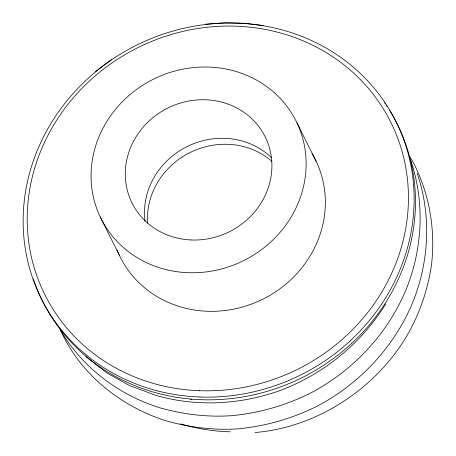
<?xml version="1.0" encoding="UTF-8"?>
<svg xmlns="http://www.w3.org/2000/svg" width="456" height="456" viewBox="0 0 456 456"><rect width="100%" height="100%" fill="white"/><g stroke="black" fill="none" stroke-linecap="round" stroke-linejoin="round"><path stroke-width="0.68" d="M385.651 304.027C361.163 343.71 323.27 374.382 279.636 390.684C240.05 404.746 196.422 407.105 155.935 395.369L129.772 385.679L106.653 372.797L85.956 356.734M95.355 71.626L111.27 59.628M254.944 432.533C308.37 428.121 358.718 399.08 391.972 357.493C413.375 330.725 426.725 298.093 431.57 264.241C435.554 229.243 429.295 193.395 413.102 162.062L409.784 156.95M205.291 24.214L224.996 22.8L244.638 23.29L263.243 25.547M230.331 431.803C213.528 431.41 196.787 428.657 180.661 423.886M190.511 399.422L191.919 399.541M60.038 329.614C82.245 367.61 119.375 395.574 161.367 408.234L162.478 408.49C185.062 414.584 208.42 417.314 231.79 415.678C259.663 413.022 286.773 405.145 311.739 392.479C352.653 370.591 386.101 335.308 404.74 292.723L405.179 291.755C422.632 250.293 425.226 202.834 410.651 160.124M296.953 122.852A109.024 101.3 -26.5 0 1 187.045 272.648A109.024 101.3 -26.5 0 1 111.777 114.148A109.024 101.3 -26.5 0 1 296.953 122.852L316.173 161.413M100.234 216.913L119.455 255.468M60.585 330.121C80.296 374.712 121.746 407.322 167.905 421.35L169.016 421.606C191.605 427.7 214.964 430.435 238.334 428.8C266.207 426.138 293.311 418.266 318.282 405.601C359.191 383.707 392.639 348.43 411.283 305.845L411.717 304.876C429.176 263.408 431.764 215.956 417.189 173.24M389.709 110.557A198.229 184.184 -26.5 0 1 298.087 379.569A198.229 184.184 -26.5 0 1 33.345 278.907M384.59 102.777A198.229 184.184 -26.5 0 1 385.348 103.871M386.466 105.524A198.229 184.184 -26.5 0 1 387.201 106.636M147.636 223.183A74.334 69.067 -26.5 0 1 190.027 152.56A74.334 69.067 -26.5 0 1 271.918 161.344M145.054 221.12A74.334 69.067 -26.5 0 1 186.806 146.729A74.334 69.067 -26.5 0 1 271.44 157.673M312.16 153.866A109.024 101.3 -26.5 0 1 262.548 299.33A109.024 101.3 -26.5 0 1 117.084 250.048M199.625 390.707A193.276 179.578 -26.5 0 0 391.242 123.137A193.276 179.578 -26.5 0 0 62.58 111.486A193.276 179.578 -26.5 0 0 199.625 390.707M199.973 397.016A198.229 184.184 -26.5 0 0 396.509 122.59A198.229 184.184 -26.5 0 0 59.417 110.637A198.229 184.184 -26.5 0 0 199.973 397.016M190.722 239.947A74.334 69.067 -26.5 0 0 265.654 137.82A74.334 69.067 -26.5 0 0 139.399 131.887A74.334 69.067 -26.5 0 0 190.722 239.947"/></g></svg>
